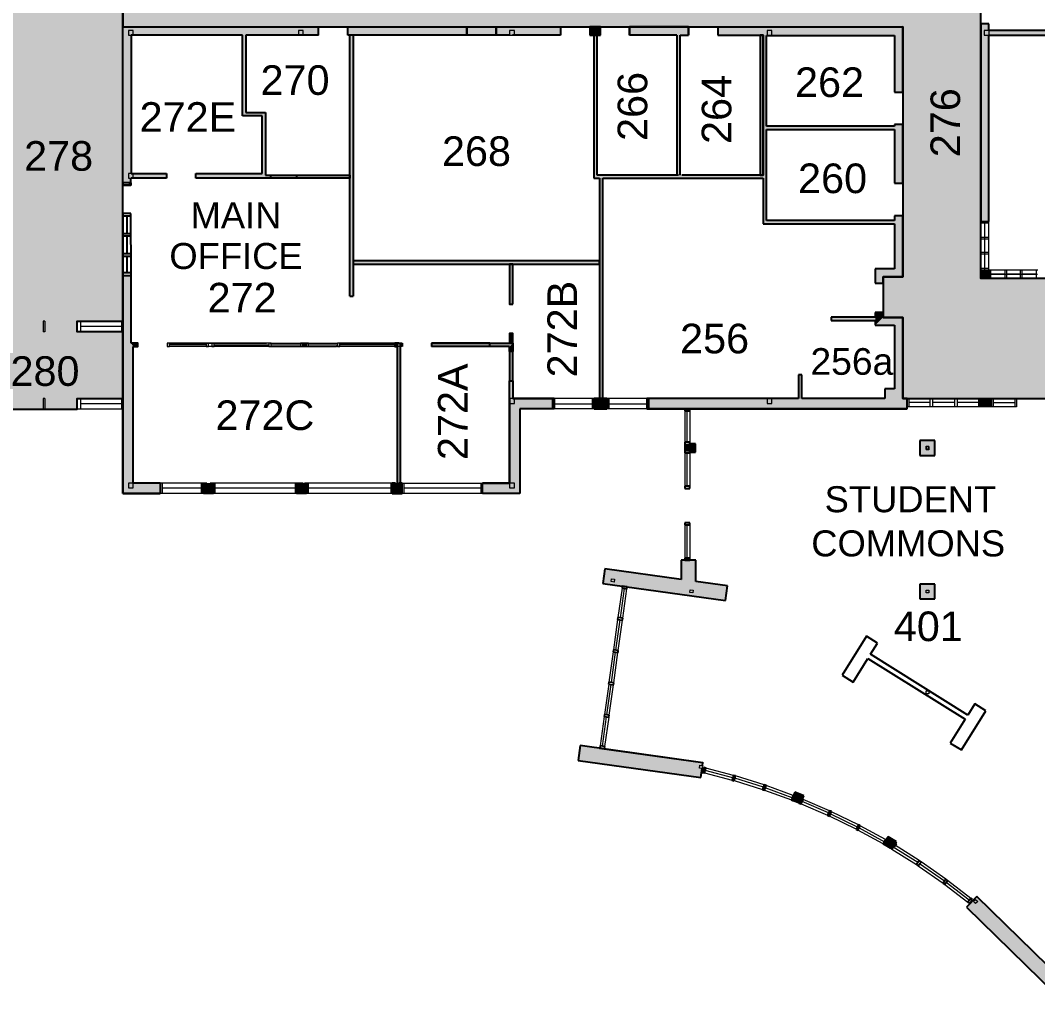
# Model space of a CAD drawing. Header units: millimetres. Extents: x 17496 to 132343, y 22085 to 108769.
# Drawn here: x 60690 to 91953, y 31562 to 61466 of the extents above; entities that cross this region are included whole.
import ezdxf

# ---------------------------------------------------------------- set-up
doc = ezdxf.new("R2010")
doc.units = ezdxf.units.MM
doc.header["$LTSCALE"] = 500
doc.header["$MEASUREMENT"] = 0
for name, color, linetype, lineweight in [('A-GENM', 6, 'CONTINUOUS', 9), ('S-COLS', 6, 'CONTINUOUS', 9), ('SC1', 7, 'CONTINUOUS', 0), ('SOLID', 7, 'CONTINUOUS', 0), ('windows', 7, 'CONTINUOUS', 0)]:
    doc.layers.add(name, color=color, linetype=linetype, lineweight=lineweight)
for name, color, linetype in [('CORRIDOR HATCH', 253, 'CONTINUOUS'), ('Room Numbers', 7, 'CONTINUOUS'), ('walls', 7, 'CONTINUOUS')]:
    doc.layers.add(name, color=color, linetype=linetype)
doc.styles.add('STANDARD 2', font='arial.ttf')
pattern_1 = [(45, (-597, -1304.27), (-247.49, 247.49), []), (45, (-597, -929.26), (-247.49, 247.49), [])]

# ---------------------------------------------------------------- blocks, each defined once
blk = doc.blocks.new('SHS-Square Hollow Section-Column - 90x90SHS_1-404-Level 1 - New')
at = {"layer": 'S-COLS'}
h = blk.add_hatch(dxfattribs=at)
h.set_pattern_fill('FP1_14', color=256, style=0, pattern_type=2)
h.set_pattern_definition(pattern_1)
edge = h.paths.add_edge_path(flags=0)
edge.add_line((37.8, 45), (-37.8, 45))
edge.add_spline(control_points=[(-37.8, 45), (-39.6, 44.8), (-43.6, 43.6), (-44.8, 39.6), (-45, 37.8)], knot_values=[0, 0, 0, 0, 5.5106414, 11.0212829, 11.0212829, 11.0212829, 11.0212829], degree=3, periodic=0)
edge.add_line((-45, 37.8), (-45, -37.8))
edge.add_spline(control_points=[(-45, -37.8), (-44.8, -39.6), (-43.6, -43.6), (-39.6, -44.8), (-37.8, -45)], knot_values=[0, 0, 0, 0, 5.5106414, 11.0212829, 11.0212829, 11.0212829, 11.0212829], degree=3, periodic=0)
edge.add_line((-37.8, -45), (37.8, -45))
edge.add_spline(control_points=[(37.8, -45), (39.6, -44.8), (43.6, -43.6), (44.8, -39.6), (45, -37.8)], knot_values=[0, 0, 0, 0, 5.5106414, 11.0212829, 11.0212829, 11.0212829, 11.0212829], degree=3, periodic=0)
edge.add_line((45, -37.8), (45, 37.8))
edge.add_spline(control_points=[(45, 37.8), (44.8, 39.6), (43.6, 43.6), (39.6, 44.8), (37.8, 45)], knot_values=[0, 0, 0, 0, 5.5106414, 11.0212829, 11.0212829, 11.0212829, 11.0212829], degree=3, periodic=0)
edge = h.paths.add_edge_path(flags=0)
edge.add_line((44.4, 34.6), (44.4, -35.1))
edge.add_spline(control_points=[(44.4, -35.1), (44.2, -37.6), (42.5, -42.8), (37.3, -44.5), (34.8, -44.7)], knot_values=[0, 0, 0, 0, 7.3475219, 14.6950438, 14.6950438, 14.6950438, 14.6950438], degree=3, periodic=0)
edge.add_line((34.8, -44.7), (-34.9, -44.7))
edge.add_spline(control_points=[(-34.9, -44.7), (-37.3, -44.5), (-42.6, -42.8), (-44.3, -37.6), (-44.5, -35.1)], knot_values=[0, 0, 0, 0, 7.3475219, 14.6950438, 14.6950438, 14.6950438, 14.6950438], degree=3, periodic=0)
edge.add_line((-44.5, -35.1), (-44.5, 34.6))
edge.add_spline(control_points=[(-44.5, 34.6), (-44.3, 37), (-42.6, 42.3), (-37.3, 44), (-34.9, 44.2)], knot_values=[0, 0, 0, 0, 7.3475219, 14.6950438, 14.6950438, 14.6950438, 14.6950438], degree=3, periodic=0)
edge.add_line((-34.9, 44.2), (34.8, 44.2))
edge.add_spline(control_points=[(34.8, 44.2), (37.3, 44), (42.5, 42.3), (44.2, 37), (44.4, 34.6)], knot_values=[0, 0, 0, 0, 7.3475219, 14.6950438, 14.6950438, 14.6950438, 14.6950438], degree=3, periodic=0)
h = blk.add_hatch(dxfattribs=at)
h.set_pattern_fill('FP1_14', color=256, style=0, pattern_type=2)
h.set_pattern_definition(pattern_1)
edge = h.paths.add_edge_path(flags=0)
edge.add_spline(control_points=[(44.4, 34.6), (44.2, 37), (42.5, 42.3), (37.3, 44), (34.8, 44.2)], knot_values=[0, 0, 0, 0, 7.3475219, 14.6950438, 14.6950438, 14.6950438, 14.6950438], degree=3, periodic=0)
edge.add_line((34.8, 44.2), (-34.9, 44.2))
edge.add_spline(control_points=[(-34.9, 44.2), (-37.3, 44), (-42.6, 42.3), (-44.3, 37), (-44.5, 34.6)], knot_values=[0, 0, 0, 0, 7.3475219, 14.6950438, 14.6950438, 14.6950438, 14.6950438], degree=3, periodic=0)
edge.add_line((-44.5, 34.6), (-44.5, -35.1))
edge.add_spline(control_points=[(-44.5, -35.1), (-44.3, -37.6), (-42.6, -42.8), (-37.3, -44.5), (-34.9, -44.7)], knot_values=[0, 0, 0, 0, 7.3475219, 14.6950438, 14.6950438, 14.6950438, 14.6950438], degree=3, periodic=0)
edge.add_line((-34.9, -44.7), (34.8, -44.7))
edge.add_spline(control_points=[(34.8, -44.7), (37.3, -44.5), (42.5, -42.8), (44.2, -37.6), (44.4, -35.1)], knot_values=[0, 0, 0, 0, 7.3475219, 14.6950438, 14.6950438, 14.6950438, 14.6950438], degree=3, periodic=0)
edge.add_line((44.4, -35.1), (44.4, 34.6))
edge = h.paths.add_edge_path(flags=0)
edge.add_spline(control_points=[(37.8, 41.4), (38.7, 41.3), (40.7, 40.7), (41.3, 38.7), (41.4, 37.8)], knot_values=[0, 0, 0, 0, 2.7553207, 5.5106414, 5.5106414, 5.5106414, 5.5106414], degree=3, periodic=0)
edge.add_line((41.4, 37.8), (41.4, -37.8))
edge.add_spline(control_points=[(41.4, -37.8), (41.3, -38.7), (40.7, -40.7), (38.7, -41.3), (37.8, -41.4)], knot_values=[0, 0, 0, 0, 2.7553207, 5.5106414, 5.5106414, 5.5106414, 5.5106414], degree=3, periodic=0)
edge.add_line((37.8, -41.4), (-37.8, -41.4))
edge.add_spline(control_points=[(-37.8, -41.4), (-38.7, -41.3), (-40.7, -40.7), (-41.3, -38.7), (-41.4, -37.8)], knot_values=[0, 0, 0, 0, 2.7553207, 5.5106414, 5.5106414, 5.5106414, 5.5106414], degree=3, periodic=0)
edge.add_line((-41.4, -37.8), (-41.4, 37.8))
edge.add_spline(control_points=[(-41.4, 37.8), (-41.3, 38.7), (-40.7, 40.7), (-38.7, 41.3), (-37.8, 41.4)], knot_values=[0, 0, 0, 0, 2.7553207, 5.5106414, 5.5106414, 5.5106414, 5.5106414], degree=3, periodic=0)
edge.add_line((-37.8, 41.4), (37.8, 41.4))
at = {"layer": 'SC1'}
for p, q in [((-45, 37.8), (-45, -37.8)), ((-41.4, -37.8), (-41.4, 37.8)), ((37.8, 45), (-37.8, 45)), ((-37.8, 41.4), (37.8, 41.4)), ((41.4, 37.8), (41.4, -37.8)), ((45, -37.8), (45, 37.8)), ((37.8, -41.4), (-37.8, -41.4)), ((-37.8, -45), (37.8, -45))]:
    blk.add_line(p, q, dxfattribs=at)
for centre, radius, start, end in [((-37.8, 37.8), 7.2, 90, 180), ((-37.8, 37.8), 3.6, 90, 180), ((37.8, 37.8), 7.2, 360, 90), ((37.8, 37.8), 3.6, 0, 90), ((-37.8, -37.8), 7.2, 180, 270), ((-37.8, -37.8), 3.6, 180, 270), ((37.8, -37.8), 7.2, 270, 360), ((37.8, -37.8), 3.6, 270, 0)]:
    blk.add_arc(centre, radius, start, end, dxfattribs=at)
blk = doc.blocks.new('Rectangular Mullion - 64mm x 150mm_1-362-Level 1 - New')
at = {"layer": 'windows', "lineweight": 25}
for p, q in [((0, 112), (-64, 112)), ((-64, 112), (-64, -38)), ((0, -38), (0, 112)), ((-64, -38), (0, -38))]:
    blk.add_line(p, q, dxfattribs=at)
blk = doc.blocks.new('Rectangular Mullion - 64mm x 150mm_1-361-Level 1 - New')
at = {"layer": 'windows', "lineweight": 25}
for p, q in [((0, 112), (-64, 112)), ((-64, 112), (-64, -38)), ((0, -38), (0, 112)), ((-64, -38), (0, -38))]:
    blk.add_line(p, q, dxfattribs=at)
blk = doc.blocks.new('Rectangular Mullion - 64mm x 150mm_1-360-Level 1 - New')
at = {"layer": 'windows', "lineweight": 25}
for p, q in [((0, 112), (-64, 112)), ((-64, 112), (-64, -38)), ((0, -38), (0, 112)), ((-64, -38), (0, -38))]:
    blk.add_line(p, q, dxfattribs=at)
blk = doc.blocks.new('STEEL COLUMN BASE PLATE1 - STEEL COLUMN BASE PLATE_1-370-Level 1 - New')
at = {"layer": 'walls'}
for p, q in [((59535, 123216), (59535, 123104)), ((59835, 123216), (59535, 123216)), ((59835, 123106), (59835, 123216)), ((59586, 123064), (59646, 123064)), ((59721, 123064), (59785, 123064))]:
    blk.add_line(p, q, dxfattribs=at)
blk = doc.blocks.new('Rectangular Mullion - 64mm x 150mm_1-323-Level 1 - New')
at = {"layer": 'windows', "lineweight": 25}
for p, q in [((-64, 112), (0, 112)), ((-64, -38), (-64, 112)), ((0, 112), (0, -38)), ((0, -38), (-64, -38))]:
    blk.add_line(p, q, dxfattribs=at)
blk = doc.blocks.new('Rectangular Mullion - 64mm x 150mm_1-320-Level 1 - New')
at = {"layer": 'windows', "lineweight": 25}
for p, q in [((-32, 112), (32, 112)), ((-32, -38), (-32, 112)), ((32, 112), (32, -38)), ((32, -38), (-32, -38))]:
    blk.add_line(p, q, dxfattribs=at)
blk = doc.blocks.new('Rectangular Mullion - 64mm x 150mm_1-319-Level 1 - New')
at = {"layer": 'windows', "lineweight": 25}
for p, q in [((-32, 112), (32, 112)), ((-32, -38), (-32, 112)), ((32, 112), (32, -38)), ((32, -38), (-32, -38))]:
    blk.add_line(p, q, dxfattribs=at)
blk = doc.blocks.new('Rectangular Mullion - 64mm x 150mm_1-315-Level 1 - New')
at = {"layer": 'windows', "lineweight": 25}
for p, q in [((-64, 112), (0, 112)), ((-64, -38), (-64, 112)), ((0, 112), (0, -38)), ((0, -38), (-64, -38))]:
    blk.add_line(p, q, dxfattribs=at)
blk = doc.blocks.new('Rectangular Mullion - 64mm x 150mm_1-312-Level 1 - New')
at = {"layer": 'windows', "lineweight": 25}
for p, q in [((-32, 112), (32, 112)), ((-32, -38), (-32, 112)), ((32, 112), (32, -38)), ((32, -38), (-32, -38))]:
    blk.add_line(p, q, dxfattribs=at)
blk = doc.blocks.new('Rectangular Mullion - 64mm x 150mm_1-311-Level 1 - New')
at = {"layer": 'windows', "lineweight": 25}
for p, q in [((-32, 112), (32, 112)), ((-32, -38), (-32, 112)), ((32, 112), (32, -38)), ((32, -38), (-32, -38))]:
    blk.add_line(p, q, dxfattribs=at)
blk = doc.blocks.new('Rectangular Mullion - 64mm x 150mm_1-307-Level 1 - New')
at = {"layer": 'windows', "lineweight": 25}
for p, q in [((-64, 112), (0, 112)), ((-64, -38), (-64, 112)), ((0, 112), (0, -38)), ((0, -38), (-64, -38))]:
    blk.add_line(p, q, dxfattribs=at)
blk = doc.blocks.new('Rectangular Mullion - 64mm x 150mm_1-304-Level 1 - New')
at = {"layer": 'windows', "lineweight": 25}
for p, q in [((-32, 112), (32, 112)), ((-32, -38), (-32, 112)), ((32, 112), (32, -38)), ((32, -38), (-32, -38))]:
    blk.add_line(p, q, dxfattribs=at)
blk = doc.blocks.new('Rectangular Mullion - 64mm x 150mm_1-303-Level 1 - New')
at = {"layer": 'windows', "lineweight": 25}
for p, q in [((-32, 112), (32, 112)), ((-32, -38), (-32, 112)), ((32, 112), (32, -38)), ((32, -38), (-32, -38))]:
    blk.add_line(p, q, dxfattribs=at)
blk = doc.blocks.new('Rectangular Mullion - 64mm x 150mm_1-290-Level 1 - New')
at = {"layer": 'windows', "lineweight": 25}
for p, q in [((-64, 112), (0, 112)), ((-64, -38), (-64, 112)), ((0, 112), (0, -38)), ((0, -38), (-64, -38))]:
    blk.add_line(p, q, dxfattribs=at)
blk = doc.blocks.new('Rectangular Mullion - 64mm x 150mm_1-270-Level 1 - New')
at = {"layer": 'windows', "lineweight": 25}
for p, q in [((-64, 38), (0, 38)), ((-64, -112), (-64, 38)), ((0, 38), (0, -112)), ((0, -112), (-64, -112))]:
    blk.add_line(p, q, dxfattribs=at)

msp = doc.modelspace()

# ---------------------------------------------------------------- hatches: boundary and pattern name
at = {"layer": 'CORRIDOR HATCH'}
h = msp.add_hatch(color=256, dxfattribs=at)
h.dxf.hatch_style = 1
h.paths.add_polyline_path([(63841, 63664), (63841, 61264), (87806, 61264), (87806, 53590), (87210, 53590), (87210, 52340), (87806, 52340), (87806, 49848), (91301, 49848), (93131, 49848), (97246, 49848), (97246, 51221), (97616, 51221), (97616, 50861), (110416, 50861), (110416, 53611), (97616, 53611), (97616, 53161), (97246, 53161), (97246, 53538), (90206, 53538), (90206, 63664)])
h.paths.add_polyline_path([(58796, 79119), (58796, 68219), (59340, 68219), (59340, 68029), (59041, 68029), (59041, 64520), (59041, 62520), (59041, 56258), (59041, 55258), (59041, 52228), (60388, 52228), (60388, 51899), (59041, 51899), (59041, 49848), (60388, 49848), (60388, 49519), (62438, 49519), (62438, 49848), (63841, 49848), (63841, 51899), (62438, 51899), (62438, 52228), (63841, 52228), (63840, 55534), (63840, 56404), (63841, 61264), (63841, 63664), (63841, 64527), (61841, 64527), (61841, 68029), (61240, 68029), (61240, 68219), (61810, 68219), (61810, 79119)])
h.paths.add_polyline_path([(40590, 64520), (40590, 62520), (57908, 62520), (57908, 62635), (58048, 62635), (58048, 62520), (59041, 62520), (59041, 64520), (58048, 64520), (58048, 64435), (57908, 64435), (57908, 64520)])
h.paths.add_polyline_path([(111041, 106541), (111041, 106343), (110546, 106343), (110546, 106293), (110416, 106293), (110416, 102791), (110537, 102791), (110546, 102743), (111041, 102743), (111041, 102543), (110547, 102543), (110537, 102493), (110416, 102493), (110416, 82083), (110416, 79283), (110416, 66219), (110416, 63001), (110416, 53611), (110416, 50861), (110416, 37253), (113476, 37253), (113476, 48813), (121896, 48813), (121896, 48943), (121946, 48943), (121946, 49347), (122144, 49347), (122144, 48943), (122194, 48943), (122194, 48813), (125196, 48813), (125196, 48943), (125246, 48943), (125246, 49347), (125444, 49347), (125446, 51147), (125246, 51147), (125246, 51541), (125196, 51543), (125196, 51673), (122194, 51673), (122194, 51551), (122146, 51543), (122146, 51147), (121946, 51147), (121946, 51541), (121896, 51551), (121896, 51673), (113476, 51673), (113476, 102493), (113346, 102493), (113346, 102543), (112841, 102543), (112841, 102741), (113346, 102741), (113346, 102791), (113476, 102791), (113476, 106293), (113346, 106293), (113346, 106343), (112841, 106343), (112841, 106541), (111041, 106543)])
h.paths.add_polyline_path([(48842, 99582), (48842, 97108), (49333, 97108), (49333, 96958), (48842, 96958), (48842, 94833), (48340, 94833), (48340, 95008), (46714, 95008), (46714, 93228), (49536, 93228), (49536, 92933), (48836, 92933), (48836, 82478), (49446, 82478), (49446, 82278), (51610, 82359), (51610, 82659), (52220, 82659), (52220, 91059), (51632, 91059), (51632, 96958), (51144, 96958), (51144, 97108), (51632, 97108), (51632, 99582), (51144, 99582), (51144, 99732), (49333, 99732), (49333, 99582)])
h.paths.add_polyline_path([(25516, 82228), (25516, 81697), (25316, 81697), (25316, 79647), (25514, 79647), (25514, 79168), (27617, 79178), (27617, 79657), (27816, 79657), (27816, 79178), (47034, 79178), (47036, 79747), (47236, 79747), (47235, 79257), (56998, 79259), (56998, 79119), (58796, 79119), (61810, 79119), (96216, 79119), (96216, 79283), (97396, 79283), (97396, 79783), (97616, 79783), (97616, 79283), (110416, 79283), (110416, 82083), (97616, 82083), (97616, 81583), (97396, 81583), (97396, 82083), (96216, 82083), (96216, 82179), (56998, 82179), (56998, 82059), (51610, 82059), (51610, 82359), (49446, 82278), (47236, 82278), (47236, 81797), (47036, 81797), (47036, 82228), (27817, 82228), (27817, 81707), (27617, 81707), (27617, 82228)])
at = {"layer": 'SOLID'}
for points in [[(69849, 61264), (69849, 61014), (64091, 61014), (63841, 61264)], [(70749, 61014), (70749, 61264), (74415, 61264), (74415, 61014)], [(74415, 61264), (75315, 61264), (75315, 61014), (74415, 61014)], [(78514, 61014), (78514, 61264), (78190, 61264), (78190, 61014), (78317, 61014)], [(83421, 56714), (83521, 56714), (83521, 61014), (83421, 61014)], [(68386, 56714), (70819, 56714), (70819, 56614), (68386, 56614)], [(70919, 53979), (78491, 53979), (78491, 54079), (70919, 54079)], [(75821, 52743), (75821, 53979), (75721, 53979), (75721, 52743)], [(75821, 51543), (75821, 51843), (75721, 51843), (75721, 51543)], [(69371, 51543), (69471, 51543), (69471, 51443), (69371, 51443)], [(72371, 51443), (72421, 51443), (72421, 51543), (72371, 51543)], [(73321, 51543), (73321, 51443), (75121, 51443), (75121, 51543)], [(73321, 51543), (73321, 51443), (75121, 51443), (75121, 51543)], [(75721, 51293), (75721, 50393), (75821, 50393), (75821, 51293)]]:
    msp.add_hatch(color=256, dxfattribs=at).paths.add_polyline_path(points)

# ---------------------------------------------------------------- linework, layer by layer
at = {"layer": 'CORRIDOR HATCH'}
msp.add_lwpolyline([(60388, 49519), (62438, 49519), (62438, 49848), (63841, 49848), (63841, 51899), (62438, 51899), (62438, 52228), (63841, 52228), (63840, 55534), (63840, 56404), (63841, 61264), (63841, 63664), (63841, 64527), (61841, 64527), (61841, 68029), (61240, 68029), (61240, 68219), (61810, 68219), (61810, 79119), (58796, 79119)], dxfattribs=at)
msp.add_lwpolyline([(63841, 63664), (63841, 61264), (87806, 61264), (87806, 53590), (87210, 53590), (87210, 52340), (87806, 52340), (87806, 49848), (91301, 49848), (93131, 49848), (97246, 49848), (97246, 51221), (97616, 51221), (97616, 50861), (110416, 50861), (110416, 53611), (97616, 53611), (97616, 53161), (97246, 53161), (97246, 53538), (90206, 53538), (90206, 63664)], close=True, dxfattribs=at)
at = {"layer": 'SC1', "flags": 128}
for points in [[(64161, 61009), (64161, 61159), (64011, 61159), (64011, 61009)], [(69386, 61009), (69386, 61159), (69236, 61159), (69236, 61009)], [(75871, 61009), (75871, 61159), (75721, 61159), (75721, 61009)], [(83786, 61009), (83786, 61159), (83636, 61159), (83636, 61009)], [(90461, 61009), (90461, 61159), (90311, 61159), (90311, 61009)], [(64161, 56614), (64161, 56764), (64011, 56764), (64011, 56614)], [(75871, 49698), (75871, 49848), (75721, 49848), (75721, 49698)], [(83786, 49698), (83786, 49848), (83636, 49848), (83636, 49698)], [(90441, 49698), (90441, 49848), (90291, 49848), (90291, 49698)], [(81268, 48283), (81269, 48373), (81359, 48373), (81358, 48283)], [(88522, 48283), (88522, 48373), (88612, 48373), (88612, 48283)], [(64161, 47098), (64161, 47248), (64011, 47248), (64011, 47098)], [(69386, 47098), (69386, 47248), (69236, 47248), (69236, 47098)], [(75871, 47098), (75871, 47248), (75721, 47248), (75721, 47098)], [(78849, 44220), (78861, 44309), (78950, 44297), (78938, 44208)], [(81264, 43884), (81276, 43974), (81365, 43961), (81353, 43872)], [(88522, 43873), (88522, 43963), (88612, 43963), (88612, 43873)], [(88522, 40773), (88522, 40863), (88612, 40863), (88612, 40773)], [(81559, 38490), (81572, 38579), (81661, 38566), (81648, 38477)], [(84533, 37572), (84567, 37656), (84650, 37622), (84616, 37538)], [(87366, 36197), (87411, 36275), (87489, 36230), (87444, 36152)], [(89983, 34395), (90046, 34459), (90110, 34396), (90047, 34332)]]:
    msp.add_lwpolyline(points, close=True, dxfattribs=at)
at = {"layer": 'SOLID'}
for p, q in [((68386, 56714), (68386, 56614)), ((69189, 56714), (69189, 56614))]:
    msp.add_line(p, q, dxfattribs=at)
for points in [[(90206, 61364), (90456, 61364), (90206, 55288), (90456, 55288)], [(63841, 61264), (64091, 61014), (63841, 56474), (64090, 56474)], [(67521, 61014), (67621, 61014), (67521, 58532), (67621, 58614)], [(70819, 61014), (70919, 61014), (70819, 52993), (70919, 52993)], [(77290, 61264), (77290, 61014), (75315, 61264), (75315, 61014)], [(78317, 61014), (78417, 61014), (78317, 56714), (78417, 56714)], [(81226, 61264), (81226, 61014), (79414, 61264), (79414, 61014)], [(80866, 56714), (80966, 56714), (80866, 61014), (80966, 61014)], [(87556, 61014), (87806, 61264), (82126, 61014), (82123, 61261)], [(83621, 55314), (83521, 55214), (83621, 61014), (83521, 61014)], [(87556, 59264), (87806, 59264), (87556, 61014), (87806, 61264)], [(90456, 61159), (90456, 61009), (97246, 61159), (97246, 61009)], [(67521, 58532), (67604, 58632), (68121, 58532), (68221, 58632)], [(68121, 58532), (68221, 58632), (68121, 56759), (68221, 56714)], [(83621, 58214), (83621, 58114), (87556, 58214), (87556, 58114)], [(87556, 56464), (87806, 56464), (87556, 58264), (87806, 58264)], [(64091, 56759), (64091, 56614), (65179, 56759), (65179, 56614)], [(66079, 56759), (66079, 56614), (68136, 56759), (68236, 56714)], [(68223, 56714), (66079, 56614), (68386, 56714), (68386, 56614)], [(70919, 56714), (70919, 56614), (69189, 56714), (69189, 56614)], [(78317, 56714), (78317, 56614), (83521, 56714), (83521, 56614)], [(78491, 49848), (78591, 49848), (78491, 56614), (78591, 56614)], [(87556, 53830), (87806, 53590), (87556, 55464), (87806, 55464)], [(87556, 55314), (87556, 55214), (83621, 55314), (83521, 55214)], [(86960, 53390), (87210, 53390), (86960, 53830), (87210, 53590)], [(86960, 53830), (87210, 53590), (87556, 53830), (87806, 53590)], [(90206, 53788), (90456, 53788), (90206, 53538), (90456, 53538)], [(64091, 53614), (63841, 53614), (64091, 51543), (63841, 49848)], [(85606, 52248), (85606, 52348), (86960, 52248), (86960, 52348)], [(86960, 52100), (87210, 52340), (86960, 52490), (87210, 52490)], [(87556, 52100), (87806, 52340), (86960, 52100), (87210, 52340)], [(87556, 50148), (87806, 49848), (87556, 52100), (87806, 52340)], [(64091, 51543), (64161, 51443), (63841, 49848), (64161, 49848)], [(64231, 51543), (64231, 51443), (64091, 51543), (64161, 51443)], [(72271, 47248), (72371, 47248), (72271, 51543), (72371, 51543)], [(75121, 51543), (75121, 51443), (75821, 51543), (75721, 51443)], [(75821, 51543), (75721, 51443), (75821, 51293), (75721, 51293)], [(75721, 49848), (75821, 49848), (75721, 50393), (75821, 50393)], [(84606, 49848), (84706, 49848), (84606, 50576), (84706, 50576)], [(87256, 50148), (87256, 49848), (87556, 50148), (87806, 49848)], [(64161, 47248), (63841, 46928), (64161, 49848), (63841, 49848)], [(75721, 49848), (75821, 49848), (75721, 47248), (76041, 49528)], [(77041, 49848), (77041, 49528), (75821, 49848), (76041, 49528)], [(78711, 49848), (78711, 49528), (78321, 49848), (78321, 49528)], [(87943, 49848), (87944, 49528), (79991, 49848), (79991, 49528)], [(90181, 49594), (90535, 49594), (90181, 49848), (90535, 49848)], [(76041, 49528), (75721, 47248), (76041, 46928), (74891, 47248)], [(88337, 48097), (88337, 48557), (88797, 48097), (88797, 48557)], [(81110, 48239), (81110, 48439), (81260, 48239), (81260, 48439)], [(81260, 48203), (81260, 48452), (81438, 48203), (81438, 48452)], [(65001, 47248), (65001, 46928), (64161, 47248), (63841, 46928)], [(66621, 47248), (66621, 46928), (66301, 47248), (66301, 46928)], [(69481, 47248), (69481, 46928), (69181, 47248), (69181, 46928)], [(72121, 47248), (72121, 46928), (72421, 47248), (72421, 46928)], [(76041, 46928), (74891, 47248), (74891, 46928)], [(80994, 44290), (80994, 44879), (81451, 44227), (81451, 44879)], [(78591, 44163), (78654, 44616), (82358, 43639), (82421, 44092)], [(88337, 43688), (88337, 44148), (88797, 43688), (88797, 44148)], [(77835, 38730), (77898, 39183), (81603, 38206), (81666, 38658)], [(84447, 37494), (84497, 37630), (84631, 37422), (84685, 37555)], [(84452, 37648), (84494, 37752), (84731, 37537), (84772, 37639)], [(87296, 36287), (87354, 36383), (87554, 36131), (87611, 36228)], [(87263, 36138), (87334, 36264), (87419, 36038), (87499, 36164)], [(89769, 34220), (90088, 34546), (92484, 31562), (92804, 31888)]]:
    msp.add_solid(points, dxfattribs=at)
at = {"layer": 'walls'}
for p, q in [((90456, 61364), (90206, 61364)), ((90206, 61364), (90206, 55288)), ((90456, 61159), (90456, 61364)), ((63841, 56514), (63841, 61264)), ((63841, 61264), (69849, 61264)), ((67519, 61014), (64091, 61014)), ((64091, 61014), (64091, 56759)), ((67521, 58532), (67521, 61014)), ((69849, 61014), (67619, 61014)), ((67621, 61014), (67621, 58632)), ((69849, 61014), (69849, 61264)), ((70749, 61264), (74415, 61264)), ((74415, 61014), (70749, 61014)), ((70769, 61014), (70749, 61014)), ((70819, 52993), (70819, 61014)), ((70919, 61014), (70919, 52993)), ((74415, 61264), (74415, 61014)), ((75315, 61014), (75315, 61264)), ((75315, 61264), (77290, 61264)), ((75719, 61014), (75315, 61014)), ((77290, 61014), (75819, 61014)), ((77290, 61264), (77290, 61014)), ((78514, 61264), (78190, 61264)), ((78190, 61264), (78190, 61014)), ((78190, 61014), (78317, 61014)), ((78317, 61014), (78514, 61014)), ((78317, 61014), (78317, 56714)), ((78417, 56714), (78417, 61014)), ((78514, 61014), (78514, 61264)), ((81226, 61264), (79414, 61264)), ((79414, 61264), (79414, 61014)), ((79414, 61014), (79414, 61264)), ((79414, 61264), (81226, 61264)), ((80866, 61014), (79414, 61014)), ((80866, 61014), (80866, 56714)), ((80966, 56714), (80966, 61014)), ((80966, 61014), (81226, 61014)), ((81226, 61014), (81226, 61264)), ((81226, 61264), (81226, 61014)), ((82126, 61261), (82126, 61014)), ((82126, 61014), (83521, 61014)), ((87806, 61264), (82142, 61261)), ((83521, 61014), (83521, 56714)), ((83621, 58214), (83621, 60996)), ((83621, 60996), (87558, 60996)), ((87558, 60996), (87556, 59264)), ((87806, 59264), (87806, 61264)), ((97246, 61159), (90456, 61159)), ((90456, 55288), (90456, 61009)), ((90456, 61009), (97269, 61009)), ((87556, 59264), (87806, 59264)), ((68121, 58532), (67521, 58532)), ((67621, 58632), (68221, 58632)), ((68121, 56759), (68121, 58532)), ((68221, 58632), (68221, 56714)), ((87556, 58214), (83621, 58214)), ((87806, 58264), (87556, 58264)), ((87556, 58264), (87556, 58214)), ((87806, 56464), (87806, 58264)), ((83621, 55314), (83621, 58114)), ((83621, 58114), (87556, 58114)), ((87556, 58114), (87556, 56464)), ((64090, 56474), (64090, 56614)), ((64091, 56759), (65179, 56759)), ((65179, 56614), (64091, 56614)), ((65179, 56759), (65179, 56614)), ((66079, 56614), (66079, 56759)), ((66079, 56759), (68123, 56759)), ((68386, 56614), (66079, 56614)), ((68221, 56714), (68386, 56714)), ((69189, 56614), (69189, 56714)), ((70919, 56714), (70919, 56614)), ((78317, 56714), (78317, 56714)), ((78317, 56714), (78317, 56614)), ((78317, 56614), (78491, 56614)), ((80918, 56714), (78417, 56714)), ((78491, 56614), (78491, 49848)), ((78591, 49848), (78591, 56614)), ((78591, 56614), (83521, 56614)), ((83521, 56714), (81018, 56714)), ((83521, 56614), (83521, 55214)), ((64090, 56404), (63840, 56404)), ((64090, 56474), (63841, 56474)), ((64090, 56474), (63841, 56474)), ((64021, 56474), (64090, 56474)), ((64090, 56474), (64090, 56404)), ((87556, 56464), (87806, 56464)), ((63840, 55534), (63840, 53614)), ((64090, 55534), (63840, 55534)), ((64090, 55454), (63840, 55454)), ((63965, 55454), (63965, 54911)), ((64091, 53614), (64090, 55534)), ((87806, 55464), (87556, 55464)), ((87556, 55464), (87556, 55314)), ((87806, 53590), (87806, 55464)), ((83521, 55214), (87556, 55214)), ((87556, 55314), (83621, 55314)), ((87556, 55214), (87556, 53830)), ((90206, 55288), (90456, 55288)), ((64090, 54911), (63840, 54911)), ((64090, 54831), (63840, 54831)), ((63965, 54831), (63965, 54288)), ((64090, 54288), (63840, 54288)), ((64090, 54208), (63840, 54208)), ((63965, 54208), (63965, 53704)), ((70919, 53979), (78491, 53979)), ((87556, 53830), (86960, 53830)), ((86960, 53830), (86960, 53390)), ((64090, 53704), (63840, 53704)), ((63841, 53614), (63841, 46928)), ((64091, 53614), (63841, 53614)), ((64091, 51543), (64091, 53614)), ((87210, 53390), (87210, 53590)), ((87210, 53590), (87806, 53590)), ((86960, 53390), (87210, 53390)), ((70819, 52993), (70919, 52993)), ((86960, 52348), (85606, 52348)), ((85606, 52348), (85606, 52248)), ((85606, 52248), (86960, 52248)), ((87210, 52490), (86960, 52490)), ((86960, 52490), (86960, 52348)), ((86960, 52248), (86960, 52100)), ((87210, 52340), (87210, 52490)), ((87806, 52340), (87210, 52340)), ((87806, 49848), (87806, 52340)), ((86960, 52100), (87556, 52100)), ((87556, 52100), (87556, 50148)), ((64231, 51543), (64091, 51543)), ((64161, 47248), (64161, 51443)), ((64161, 51443), (64301, 51443)), ((64301, 51443), (64301, 51543)), ((72321, 51543), (72221, 51543)), ((72271, 51543), (72271, 47248)), ((72271, 51543), (72421, 51543)), ((72371, 47248), (72371, 51543)), ((72421, 51543), (72421, 51443)), ((73321, 51543), (73321, 51443)), ((73321, 51543), (73321, 51443)), ((73321, 51543), (73321, 51443)), ((75121, 51543), (73321, 51543)), ((73321, 51543), (75121, 51543)), ((73321, 51543), (75121, 51543)), ((73321, 51543), (73321, 51443)), ((75121, 51443), (73321, 51443)), ((75121, 51443), (73321, 51443)), ((75121, 51443), (75121, 51543)), ((75121, 51543), (75821, 51543)), ((75121, 51443), (75121, 51543)), ((75721, 51443), (75121, 51443)), ((75721, 51293), (75721, 51443)), ((75821, 51293), (75721, 51293)), ((75821, 51543), (75821, 51293)), ((75721, 47248), (75721, 50393)), ((75721, 50393), (75821, 50393)), ((75821, 50393), (75821, 49848)), ((84706, 50576), (84606, 50576)), ((84606, 50576), (84606, 49848)), ((84706, 49848), (84706, 50576)), ((87556, 50148), (87256, 50148)), ((87256, 50148), (87256, 49848)), ((63841, 46928), (63841, 49848)), ((64161, 47248), (64161, 49848)), ((75721, 49848), (75721, 47248)), ((77091, 49848), (75821, 49848)), ((75821, 49848), (77091, 49848)), ((77041, 49848), (77041, 49528)), ((77041, 49848), (77041, 49528)), ((77091, 49848), (77091, 49528)), ((78271, 49848), (78271, 49528)), ((78321, 49848), (78321, 49528)), ((78711, 49848), (78321, 49848)), ((78321, 49848), (78321, 49528)), ((78491, 49848), (78591, 49848)), ((78711, 49528), (78711, 49848)), ((78711, 49848), (78711, 49528)), ((78711, 49848), (78711, 49528)), ((78761, 49848), (78761, 49528)), ((84606, 49848), (79941, 49848)), ((84606, 49848), (79941, 49848)), ((79941, 49848), (79941, 49528)), ((79991, 49848), (79991, 49528)), ((79991, 49848), (79991, 49528)), ((87256, 49848), (84706, 49848)), ((87256, 49848), (84706, 49848)), ((87943, 49848), (87806, 49848)), ((87943, 49848), (87806, 49848)), ((87944, 49528), (87943, 49848)), ((76041, 49528), (76041, 46928)), ((77091, 49528), (76041, 49528)), ((77091, 49528), (76041, 49528)), ((76041, 49528), (76041, 46928)), ((78321, 49528), (78711, 49528)), ((87946, 49528), (79941, 49528)), ((79941, 49528), (87944, 49528)), ((79991, 49528), (87944, 49528)), ((88797, 48557), (88337, 48557)), ((88337, 48557), (88337, 48098)), ((88797, 48098), (88797, 48557)), ((81110, 48439), (81110, 48239)), ((81438, 48452), (81260, 48452)), ((81260, 48203), (81438, 48203)), ((81438, 48203), (81438, 48452)), ((88337, 48098), (88797, 48098)), ((64989, 47248), (64161, 47248)), ((65001, 46928), (65001, 47248)), ((66301, 46928), (66301, 47248)), ((66321, 47248), (66421, 47248)), ((66521, 47248), (66621, 47248)), ((66617, 47248), (66617, 46928)), ((69181, 46928), (69181, 47248)), ((69181, 47248), (69321, 47248)), ((69421, 47248), (69481, 47248)), ((69481, 47248), (69481, 46928)), ((72221, 47248), (72121, 47248)), ((72121, 47248), (72121, 46928)), ((72421, 47248), (72321, 47248)), ((72421, 46928), (72421, 47248)), ((74891, 46928), (74891, 47248)), ((74891, 47248), (75721, 47248)), ((64989, 46928), (63841, 46928)), ((63841, 46928), (64989, 46928)), ((66621, 46928), (66321, 46928)), ((66621, 46928), (66321, 46928)), ((69481, 46928), (69181, 46928)), ((72121, 46928), (72421, 46928)), ((76041, 46928), (74891, 46928)), ((76041, 46928), (74891, 46928)), ((80994, 44879), (80994, 44290)), ((81451, 44879), (80994, 44879)), ((81451, 44227), (81451, 44879)), ((78654, 44616), (78591, 44163)), ((80994, 44290), (78654, 44616)), ((78591, 44163), (82358, 43639)), ((82421, 44092), (81451, 44227)), ((82358, 43639), (82421, 44092)), ((88797, 44148), (88337, 44148)), ((88337, 44148), (88337, 43688)), ((88797, 43688), (88797, 44148)), ((88337, 43688), (88797, 43688)), ((86694, 42545), (85943, 41345)), ((87033, 42332), (86694, 42545)), ((86821, 41993), (87033, 42332)), ((89808, 40123), (86821, 41993)), ((86282, 41133), (86738, 41861)), ((86738, 41861), (89725, 39991)), ((85943, 41345), (86282, 41133)), ((90020, 40462), (89808, 40123)), ((90359, 40249), (90020, 40462)), ((89608, 39050), (90359, 40249)), ((89725, 39991), (89269, 39262)), ((77898, 39183), (77835, 38730)), ((81666, 38658), (77898, 39183)), ((78493, 39106), (81667, 38665)), ((89269, 39262), (89608, 39050)), ((77835, 38730), (81603, 38206)), ((81603, 38206), (81641, 38478)), ((81654, 38567), (81666, 38658)), ((81667, 38665), (81666, 38658)), ((84477, 37569), (84447, 37494)), ((84660, 37495), (84477, 37569)), ((84447, 37494), (84630, 37420)), ((84630, 37420), (84660, 37495)), ((87374, 36330), (87334, 36260)), ((87551, 36227), (87374, 36330)), ((87305, 36206), (87263, 36138)), ((87263, 36138), (87420, 36039)), ((87463, 36106), (87305, 36206)), ((87420, 36039), (87463, 36106)), ((87511, 36157), (87551, 36227)), ((90088, 34546), (89769, 34220)), ((92804, 31888), (90088, 34546)), ((89769, 34220), (92484, 31562))]:
    msp.add_line(p, q, dxfattribs=at)
at = {"layer": 'walls', "color": 7}
for p, q in [((64989, 47248), (64161, 47248)), ((75721, 47248), (74891, 47248))]:
    msp.add_line(p, q, dxfattribs=at)
at = {"layer": 'walls'}
for points in [[(70749, 61014), (70749, 61264), (74415, 61264), (74415, 61014), (70749, 61014)], [(74415, 61264), (75315, 61264), (75315, 61014), (74415, 61014), (74415, 61264)], [(68386, 56714), (70819, 56714), (70819, 56614), (68386, 56614), (68386, 56714)], [(63841, 56474), (63841, 56404), (64090, 56404), (64090, 56474), (63841, 56474)], [(70919, 53979), (78491, 53979), (78491, 54079), (70919, 54079), (70919, 53979)], [(75821, 52743), (75821, 53979), (75721, 53979), (75721, 52743), (75821, 52743)], [(75821, 51543), (75821, 51843), (75721, 51843), (75721, 51543), (75821, 51543)], [(64231, 51543), (64231, 51443), (64301, 51443), (64301, 51543), (64231, 51543)], [(69371, 51543), (69471, 51543), (69471, 51443), (69371, 51443), (69371, 51543)], [(72201, 51543), (72201, 51443), (72271, 51443), (72271, 51543), (72201, 51543)], [(75721, 51293), (75721, 50393), (75821, 50393), (75821, 51293), (75721, 51293)]]:
    msp.add_lwpolyline(points, dxfattribs=at)
for points in [[(83421, 56714), (83521, 56714), (83521, 61014), (83421, 61014)], [(90456, 53538), (90206, 53538), (90206, 53788), (90456, 53788)]]:
    msp.add_lwpolyline(points, close=True, dxfattribs=at)
at = {"layer": 'windows'}
for p, q in [((90206, 53788), (90206, 55288)), ((90456, 55238), (90206, 55238)), ((90325, 53780), (90325, 55285)), ((90331, 54796), (90331, 55238)), ((90456, 53788), (90456, 55288)), ((90456, 54796), (90206, 54796)), ((90456, 54746), (90206, 54746)), ((90331, 54329), (90331, 54746)), ((90456, 54329), (90206, 54329)), ((90456, 54279), (90206, 54279)), ((90331, 53838), (90331, 54279)), ((90456, 53838), (90206, 53838)), ((91956, 53788), (90456, 53788)), ((90506, 53788), (90506, 53538)), ((90947, 53788), (90947, 53538)), ((90997, 53788), (90997, 53538)), ((91414, 53788), (91414, 53538)), ((91464, 53788), (91464, 53538)), ((91906, 53788), (91906, 53538)), ((90455, 53663), (91951, 53663)), ((91956, 53538), (90456, 53538)), ((90947, 53663), (90506, 53663)), ((91414, 53663), (90997, 53663)), ((91906, 53663), (91464, 53663)), ((61388, 52228), (61388, 51898)), ((61438, 52228), (61388, 52228)), ((61443, 52228), (61443, 51898)), ((62438, 52228), (62438, 51899)), ((62538, 52228), (62438, 52228)), ((62538, 52228), (62538, 51899)), ((63796, 52228), (62538, 52228)), ((62538, 52228), (62538, 51898)), ((63841, 52228), (63796, 52228)), ((63796, 52228), (63796, 51899)), ((61438, 51899), (61388, 51899)), ((62538, 51899), (62438, 51899)), ((63796, 52063), (62538, 52063)), ((63796, 51899), (62538, 51899)), ((63841, 51899), (63796, 51899)), ((65271, 51543), (68255, 51543)), ((68331, 51543), (65271, 51543)), ((66401, 51493), (65271, 51493)), ((68331, 51443), (65271, 51443)), ((66421, 51543), (66521, 51543)), ((66641, 51493), (68331, 51493)), ((68366, 51543), (70441, 51543)), ((68366, 51443), (70406, 51443)), ((68401, 51493), (69301, 51493)), ((69541, 51493), (70441, 51493)), ((72421, 51443), (70406, 51443)), ((72421, 51543), (70484, 51543)), ((70484, 51543), (72421, 51543)), ((72421, 51443), (70484, 51443)), ((72421, 51443), (70484, 51443)), ((70511, 51543), (72421, 51543)), ((72201, 51493), (70511, 51493)), ((61438, 49848), (61388, 49848)), ((61388, 49848), (61388, 49518)), ((61443, 49848), (61443, 49518)), ((62538, 49848), (62438, 49848)), ((62438, 49848), (62438, 49519)), ((62538, 49848), (62538, 49518)), ((63796, 49848), (62538, 49848)), ((62538, 49848), (62538, 49519)), ((63796, 49848), (63796, 49519)), ((63841, 49848), (63796, 49848)), ((77041, 49848), (77041, 49528)), ((78591, 49848), (78491, 49848)), ((78711, 49848), (78711, 49528)), ((87943, 49848), (87943, 49594)), ((89108, 49848), (87943, 49848)), ((89110, 49848), (87945, 49848)), ((87993, 49848), (87993, 49594)), ((88642, 49725), (87993, 49725)), ((88642, 49848), (88642, 49594)), ((88724, 49848), (88724, 49594)), ((89400, 49725), (88724, 49725)), ((90276, 49848), (89111, 49848)), ((89400, 49848), (89400, 49594)), ((89482, 49848), (89482, 49594)), ((90131, 49725), (89482, 49725)), ((90131, 49848), (90131, 49594)), ((90181, 49848), (90181, 49594)), ((91301, 49848), (90495, 49848)), ((90535, 49848), (90535, 49594)), ((90585, 49848), (90585, 49594)), ((91251, 49717), (90585, 49717)), ((91251, 49848), (91251, 49594)), ((91301, 49848), (91301, 49594)), ((61438, 49519), (61388, 49519)), ((62538, 49519), (62438, 49519)), ((63796, 49683), (62538, 49683)), ((63796, 49519), (62538, 49519)), ((63841, 49519), (63796, 49519)), ((78321, 49528), (77041, 49528)), ((78271, 49677), (77091, 49677)), ((78591, 49528), (78491, 49528)), ((79991, 49528), (78711, 49528)), ((79941, 49677), (78761, 49677)), ((81110, 49464), (81110, 48503)), ((81185, 48503), (81185, 49464)), ((81260, 49464), (81260, 48503)), ((89108, 49594), (87943, 49594)), ((89110, 49594), (87945, 49594)), ((90276, 49594), (89111, 49594)), ((81110, 48175), (81110, 47151)), ((81185, 47151), (81185, 48175)), ((81260, 48175), (81260, 47151)), ((64989, 47248), (64989, 46928)), ((66321, 47248), (64989, 47248)), ((65051, 47248), (65051, 46928)), ((66251, 47248), (66251, 46928)), ((66301, 47248), (66301, 46928)), ((69181, 47248), (66621, 47248)), ((66621, 47248), (66621, 46928)), ((66667, 47248), (66667, 46928)), ((69131, 47248), (69131, 46928)), ((69181, 47248), (69181, 46928)), ((69481, 47248), (69481, 46928)), ((72121, 47248), (69481, 47248)), ((69531, 47248), (69531, 46928)), ((72071, 47248), (72071, 46928)), ((72121, 47248), (72121, 46928)), ((72421, 47248), (72421, 46928)), ((72421, 47248), (74891, 47248)), ((72471, 47248), (72471, 46928)), ((74841, 47248), (74841, 46928)), ((74891, 47248), (74891, 46928)), ((66321, 46928), (64989, 46928)), ((66251, 47095), (65051, 47095)), ((69181, 46928), (66621, 46928)), ((69131, 47095), (66667, 47095)), ((72121, 46928), (69481, 46928)), ((72065, 47095), (69531, 47095)), ((74891, 46928), (72421, 46928)), ((74835, 47095), (72471, 47095)), ((81110, 45967), (81110, 44943)), ((81185, 44943), (81185, 45967)), ((81260, 45967), (81260, 44943)), ((79180, 44017), (79055, 43119)), ((79129, 43108), (79254, 44006)), ((79203, 43098), (79328, 43996)), ((79046, 43055), (78917, 42125)), ((78991, 42115), (79120, 43045)), ((79065, 42105), (79194, 43034)), ((78908, 42062), (78778, 41132)), ((78853, 41122), (78982, 42052)), ((78927, 41111), (79056, 42041)), ((78770, 41069), (78640, 40139)), ((78714, 40128), (78844, 41058)), ((78789, 40118), (78918, 41048)), ((78631, 40075), (78506, 39177)), ((78581, 39167), (78706, 40065)), ((78655, 39156), (78780, 40055)), ((82608, 38267), (81753, 38490)), ((81715, 38344), (82568, 38123)), ((82589, 38195), (81734, 38418)), ((83523, 37906), (82650, 38178)), ((83545, 37976), (82671, 38249)), ((82630, 38106), (83499, 37835)), ((84412, 37582), (83583, 37885)), ((84438, 37653), (83608, 37955)), ((83559, 37814), (84387, 37513)), ((85558, 37181), (84745, 37531)), ((84685, 37393), (85497, 37045)), ((85528, 37113), (84715, 37462)), ((86375, 36618), (85555, 37018)), ((85586, 37086), (86410, 36684)), ((86443, 36750), (85618, 37153)), ((87206, 36163), (86432, 36588)), ((86466, 36655), (87242, 36228)), ((87278, 36294), (86501, 36720)), ((87474, 36004), (88233, 35526)), ((88274, 35588), (87514, 36067)), ((88315, 35650), (87554, 36131)), ((88286, 35490), (89045, 34958)), ((89089, 35019), (88327, 35553)), ((88348, 35583), (88369, 35614)), ((89132, 35079), (88369, 35614)), ((89897, 34489), (89185, 35040)), ((89096, 34920), (89805, 34370)), ((89851, 34430), (89141, 34981))]:
    msp.add_line(p, q, dxfattribs=at)
at = {"layer": 'windows', "color": 7}
for p, q in [((90495, 49848), (90276, 49848)), ((87944, 49598), (87944, 49528)), ((91301, 49594), (90276, 49594)), ((66421, 47248), (66321, 47248)), ((66621, 47248), (66521, 47248)), ((69321, 47248), (69181, 47248)), ((72221, 47248), (69421, 47248)), ((72421, 47248), (72321, 47248)), ((69483, 46928), (69181, 46928)), ((72432, 46928), (72123, 46928))]:
    msp.add_line(p, q, dxfattribs=at)
at = {"layer": 'windows'}
for points in [[(65201, 51543), (65201, 51443), (65271, 51443), (65271, 51543), (65201, 51543)], [(66401, 51543), (66401, 51443), (66471, 51443), (66471, 51543), (66401, 51543)], [(66571, 51543), (66571, 51443), (66641, 51443), (66641, 51543), (66571, 51543)], [(68331, 51543), (68331, 51443), (68401, 51443), (68401, 51543), (68331, 51543)], [(69301, 51543), (69301, 51443), (69371, 51443), (69371, 51543), (69301, 51543)], [(69471, 51543), (69471, 51443), (69541, 51443), (69541, 51543), (69471, 51543)], [(70441, 51543), (70441, 51443), (70511, 51443), (70511, 51543), (70441, 51543)], [(78321, 49848), (77091, 49848)], [(79991, 49848), (78711, 49848)]]:
    msp.add_lwpolyline(points, dxfattribs=at)

# ---------------------------------------------------------------- block references
at = {"layer": 'A-GENM', "rotation": 328.8475323573952}
for p in [(-27337, -38267), (-27337, -38317)]:
    msp.add_blockref('STEEL COLUMN BASE PLATE1 - STEEL COLUMN BASE PLATE_1-370-Level 1 - New', p, dxfattribs=at)
at = {"layer": 'S-COLS', "rotation": 270}
msp.add_blockref('SHS-Square Hollow Section-Column - 90x90SHS_1-404-Level 1 - New', (88567, 48328), dxfattribs=at)
at = {"layer": 'walls', "rotation": 337.9999999999525}
msp.add_blockref('STEEL COLUMN BASE PLATE1 - STEEL COLUMN BASE PLATE_1-370-Level 1 - New', (-16864, -54190), dxfattribs=at)
at = {"layer": 'windows', "extrusion": (0, 0, -1)}
for name, p, rotation in [('Rectangular Mullion - 64mm x 150mm_1-270-Level 1 - New', (-81222, 49528), 90), ('Rectangular Mullion - 64mm x 150mm_1-270-Level 1 - New', (-81222, 48503), 90), ('Rectangular Mullion - 64mm x 150mm_1-270-Level 1 - New', (-81222, 48239), 90), ('Rectangular Mullion - 64mm x 150mm_1-270-Level 1 - New', (-81222, 47151), 90), ('Rectangular Mullion - 64mm x 150mm_1-270-Level 1 - New', (-81222, 46031), 90), ('Rectangular Mullion - 64mm x 150mm_1-270-Level 1 - New', (-81222, 44943), 90), ('Rectangular Mullion - 64mm x 150mm_1-290-Level 1 - New', (-79291, 44001), 277.9192970217819), ('Rectangular Mullion - 64mm x 150mm_1-290-Level 1 - New', (-79157, 43040), 277.9192970217819), ('Rectangular Mullion - 64mm x 150mm_1-290-Level 1 - New', (-79019, 42046), 277.9192970217819), ('Rectangular Mullion - 64mm x 150mm_1-290-Level 1 - New', (-78880, 41053), 277.9192970217819), ('Rectangular Mullion - 64mm x 150mm_1-290-Level 1 - New', (-78742, 40060), 277.9192970217819), ('Rectangular Mullion - 64mm x 150mm_1-290-Level 1 - New', (-78609, 39098), 277.9192970217819), ('Rectangular Mullion - 64mm x 150mm_1-320-Level 1 - New', (-82630, 38222), 195.9536045822491), ('Rectangular Mullion - 64mm x 150mm_1-319-Level 1 - New', (-83565, 37931), 198.6683288250294), ('Rectangular Mullion - 64mm x 150mm_1-323-Level 1 - New', (-84485, 37595), 200.0256909468339), ('Rectangular Mullion - 64mm x 150mm_1-312-Level 1 - New', (-85573, 37133), 204.6586056940732), ('Rectangular Mullion - 64mm x 150mm_1-311-Level 1 - New', (-86455, 36702), 207.3801117821116), ('Rectangular Mullion - 64mm x 150mm_1-315-Level 1 - New', (-87316, 36230), 208.7408648257746), ('Rectangular Mullion - 64mm x 150mm_1-304-Level 1 - New', (-88321, 35601), 213.6368218114931), ('Rectangular Mullion - 64mm x 150mm_1-303-Level 1 - New', (-89137, 35030), 216.3967712768208), ('Rectangular Mullion - 64mm x 150mm_1-307-Level 1 - New', (-89924, 34420), 217.7767460102626)]:
    msp.add_blockref(name, p, dxfattribs=dict(at, rotation=rotation))
at = {"layer": 'windows'}
for name, p, rotation in [('Rectangular Mullion - 64mm x 150mm_1-362-Level 1 - New', (81682, 38469), 165.4037575393468), ('Rectangular Mullion - 64mm x 150mm_1-361-Level 1 - New', (84671, 37521), 156.7021473493311), ('Rectangular Mullion - 64mm x 150mm_1-360-Level 1 - New', (87479, 36133), 147.7431529211388)]:
    msp.add_blockref(name, p, dxfattribs=dict(at, rotation=rotation))

# ---------------------------------------------------------------- texts
at = {"layer": 'Room Numbers', "style": 'STANDARD 2'}
for s, height, p in [('270', 910, (68072, 59176)), ('262', 910, (84497, 59111)), ('272E', 910, (64354, 58042)), ('268', 910, (73647, 56992)), ('278', 910, (60805, 56846)), ('260', 910, (84590, 56158)), ('MAIN', 800, (65920, 55078)), ('OFFICE', 800, (65269, 53826)), ('272', 910, (66444, 52491)), ('256', 910, (80964, 51235)), ('256a', 819, (84971, 50576)), ('280', 910, (60387, 50235)), ('272C', 910, (66686, 48879)), ('STUDENT', 800, (85406, 46353)), ('COMMONS', 800, (84996, 44996)), ('401', 910, (87533, 42393))]:
    msp.add_text(s, height=height, dxfattribs=at).set_placement(p)
for s, p in [('266', (79956, 57761)), ('264', (82540, 57668)), ('276', (89570, 57260)), ('272B', (77797, 50495)), ('272A', (74432, 47956))]:
    msp.add_text(s, height=910, rotation=90, dxfattribs=at).set_placement(p)

doc.saveas('drawing.dxf')
